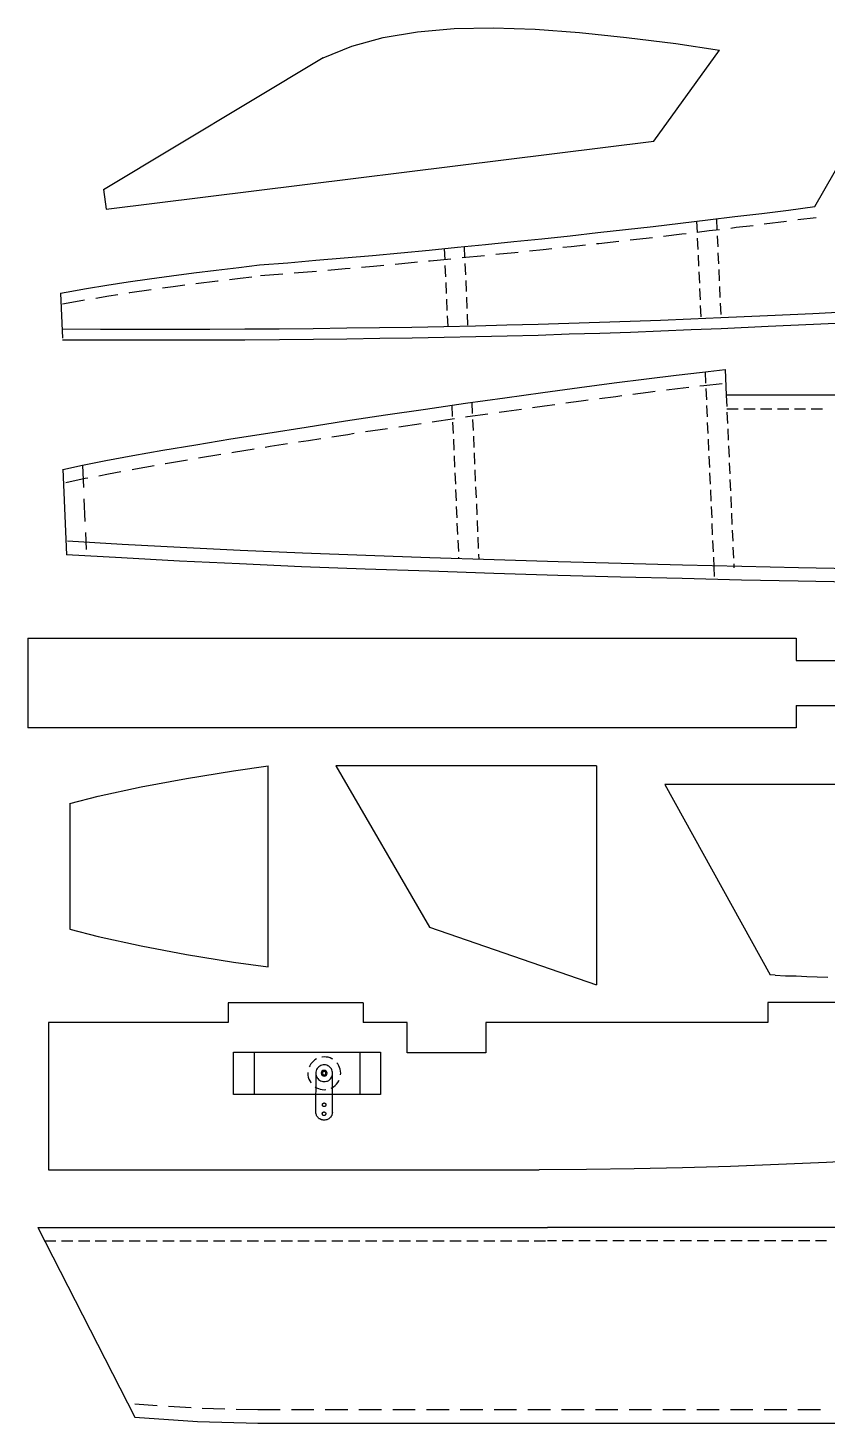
# Model space of a CAD drawing. Header units: feet. Extents: x 165 to 14477, y 395 to 10932.
# Drawn here: x 221 to 3180, y 5689 to 10857 of the extents above; entities that cross this region are included whole.
import ezdxf

# ---------------------------------------------------------------- set-up
doc = ezdxf.new("R2010")
doc.units = ezdxf.units.FT
doc.header["$MEASUREMENT"] = 0

msp = doc.modelspace()

# ---------------------------------------------------------------- linework, layer by layer
at = {"color": 7}
for p, q in [((1663.1, 10842.3), (1798.7, 10854)), ((1798.7, 10854), (1944.2, 10856.8)), ((1944.2, 10856.8), (2099.8, 10851.8)), ((2099.8, 10851.8), (2263.8, 10840.1)), ((1420.8, 10789), (1536.9, 10820.6)), ((1536.9, 10820.6), (1663.1, 10842.3)), ((2263.8, 10840.1), (2437.7, 10821.7)), ((2437.7, 10821.7), (2620, 10798.4)), ((1314.7, 10745.6), (1420.8, 10789)), ((2538.8, 10437.8), (2782.2, 10774.5)), ((2620, 10798.4), (2782.2, 10774.5)), ((501.1, 10258.3), (1314.7, 10746.7)), ((3134.5, 10194.9), (3282.3, 10453.9)), ((511.1, 10186), (2538.8, 10437.8)), ((501.1, 10258.3), (511.1, 10186)), ((2938.4, 10169.9), (3037.3, 10182.2)), ((3037.3, 10182.2), (3134.5, 10194.9)), ((2536.6, 10121.6), (2637.7, 10133.8)), ((2637.7, 10133.8), (2738.9, 10145.5)), ((2696.6, 10140.5), (2698.9, 10098.8)), ((2738.9, 10145.5), (2838.9, 10157.7)), ((2770.5, 10149.4), (2772.2, 10107.7)), ((2838.9, 10157.7), (2938.4, 10169.9)), ((2124.3, 10076), (2228.2, 10087.1)), ((2228.2, 10087.1), (2331, 10098.8)), ((2331, 10098.8), (2433.8, 10109.9)), ((2433.8, 10109.9), (2536.6, 10121.6)), ((2699.4, 10078.2), (2701.6, 10036.6)), ((2773.3, 10087.1), (2775, 10045.5)), ((1601.9, 10024.3), (1706.4, 10033.8)), ((1706.4, 10033.8), (1811.4, 10044.3)), ((1762.5, 10039.3), (1764.2, 9997.7)), ((1811.4, 10044.3), (1915.9, 10054.9)), ((1836.4, 10046.6), (1838.1, 10004.9)), ((1915.9, 10054.9), (2020.4, 10065.5)), ((2020.4, 10065.5), (2124.3, 10076)), ((1002.4, 9969.9), (1079, 9978.8)), ((1079, 9978.8), (1183, 9987.1)), ((1183, 9987.1), (1287.4, 9996)), ((1287.4, 9996), (1392.5, 10004.9)), ((1392.5, 10004.9), (1496.9, 10014.3)), ((1496.9, 10014.3), (1601.9, 10024.3)), ((1765.3, 9977.1), (1767, 9935.4)), ((1839.2, 9984.3), (1840.9, 9942.7)), ((2702.2, 10015.5), (2704.4, 9973.8)), ((2776.1, 10024.3), (2777.8, 9982.7)), ((592.3, 9916), (671.7, 9927.7)), ((671.7, 9927.7), (752.9, 9938.8)), ((752.9, 9938.8), (835.1, 9949.3)), ((835.1, 9949.3), (918.5, 9959.9)), ((918.5, 9959.9), (1002.4, 9969.9)), ((1842, 9921.5), (1843.7, 9880.4)), ((2705, 9953.2), (2707.2, 9911.5)), ((2778.9, 9962.1), (2780.5, 9920.4)), ((341.7, 9873.8), (362.8, 9877.6)), ((341.7, 9873.8), (348.9, 9707.6)), ((362.8, 9877.6), (437.8, 9891)), ((437.8, 9891), (513.9, 9903.8)), ((513.9, 9903.8), (592.3, 9916)), ((1768.1, 9914.3), (1769.8, 9873.2)), ((2707.8, 9891), (2710, 9849.3)), ((2781.7, 9899.3), (2783.3, 9858.2)), ((1770.9, 9852.1), (1772.5, 9810.4)), ((1844.8, 9859.3), (1846.4, 9817.6)), ((2710.5, 9828.2), (2712.8, 9786.5)), ((2784.4, 9837.1), (2786.1, 9795.4)), ((1773.6, 9789.8), (1775.3, 9751.5)), ((1847.6, 9797.1), (1849.2, 9755.4)), ((3129.5, 9759.3), (3291.8, 9767.1)), ((1879.8, 9713.7), (1995.9, 9716.5)), ((1995.9, 9716.5), (2110.9, 9719.3)), ((2110.9, 9719.3), (2225.4, 9723.2)), ((2225.4, 9723.2), (2338.8, 9726.5)), ((2338.8, 9726.5), (2451.6, 9730.4)), ((2451.6, 9730.4), (2564.4, 9734.8)), ((2564.4, 9734.8), (2676.6, 9739.3)), ((2676.6, 9739.3), (2788.3, 9743.7)), ((2788.3, 9743.7), (2961.7, 9751.5)), ((2961.7, 9751.5), (3129.5, 9759.3)), ((348.9, 9702), (489.5, 9701.5)), ((489.5, 9701.5), (894.6, 9701.5)), ((894.6, 9701.5), (1024.6, 9702)), ((1024.6, 9702), (1152.4, 9702.6)), ((1152.4, 9702.6), (1278, 9703.7)), ((1278, 9703.7), (1401.9, 9705.4)), ((1401.9, 9705.4), (1523.6, 9707.1)), ((1523.6, 9707.1), (1643.6, 9708.7)), ((1643.6, 9708.7), (1762.5, 9710.9)), ((1762.5, 9710.9), (1879.8, 9713.7)), ((2511.6, 9557), (2621.1, 9570.4)), ((2621.1, 9570.4), (2718.3, 9582)), ((2718.3, 9582), (2802.8, 9591.5)), ((2728.9, 9583.1), (2730.5, 9541.5)), ((2802.8, 9591.5), (2806.7, 9496.4)), ((2127.6, 9506.4), (2263.2, 9524.8)), ((2263.2, 9524.8), (2392.1, 9542)), ((2392.1, 9542), (2511.6, 9557)), ((2731.6, 9520.9), (2733.3, 9479.2)), ((1693.6, 9444.8), (1841.4, 9466.4)), ((1790.9, 9459.2), (1792.5, 9417.5)), ((1841.4, 9466.4), (1986.5, 9487)), ((1864.8, 9469.8), (1866.4, 9428.1)), ((1986.5, 9487), (2127.6, 9506.4)), ((2733.9, 9458.1), (2736.1, 9416.4)), ((2806.7, 9496.4), (2808.9, 9454.8)), ((3394.6, 9496.4), (2806.7, 9496.4)), ((1396.9, 9400.9), (1545.3, 9423.1)), ((1545.3, 9423.1), (1693.6, 9444.8)), ((1867.6, 9407), (1869.2, 9365.3)), ((2809.4, 9433.7), (2811.7, 9392)), ((972.4, 9334.7), (1109.1, 9356.4)), ((1109.1, 9356.4), (1251.3, 9378.6)), ((1251.3, 9378.6), (1396.9, 9400.9)), ((1793.7, 9396.4), (1795.3, 9354.7)), ((2736.6, 9395.9), (2738.9, 9354.2)), ((2812.2, 9371.4), (2814.4, 9329.7)), ((721.2, 9292.5), (842.3, 9313.1)), ((842.3, 9313.1), (972.4, 9334.7)), ((1796.4, 9334.2), (1798.1, 9292.5)), ((1870.3, 9344.7), (1872, 9303.1)), ((2739.4, 9333.1), (2741.6, 9292)), ((2815, 9309.2), (2817.2, 9267.5)), ((422.8, 9236.9), (509.5, 9254.2)), ((509.5, 9254.2), (609.5, 9273.1)), ((609.5, 9273.1), (721.2, 9292.5)), ((1799.2, 9271.4), (1800.9, 9230.3)), ((1873.1, 9282.5), (1874.8, 9240.8)), ((2742.2, 9270.8), (2744.4, 9229.2)), ((350.6, 9221.4), (422.8, 9236.9)), ((350.6, 9221.9), (364.4, 8905.8)), ((1802, 9209.2), (1803.7, 9167.5)), ((1875.9, 9219.7), (1877.6, 9178)), ((2745, 9208.6), (2747.2, 9166.9)), ((2817.8, 9246.4), (2820, 9204.7)), ((1804.8, 9146.9), (1806.4, 9105.2)), ((1878.7, 9157.5), (1880.3, 9115.8)), ((2820.6, 9184.2), (2822.2, 9142.5)), ((1881.5, 9094.7), (1883.1, 9053)), ((2747.8, 9145.8), (2750, 9104.1)), ((2823.3, 9121.4), (2825, 9079.7)), ((1807, 9084.1), (1809.2, 9042.5)), ((2750.5, 9083.6), (2752.8, 9041.9)), ((2826.1, 9059.1), (2827.8, 9017.4)), ((1809.8, 9021.9), (1812, 8980.2)), ((1884.2, 9032.5), (1885.9, 8990.8)), ((2753.3, 9021.3), (2755, 8979.7)), ((2828.9, 8996.9), (2830.6, 8955.2)), ((1812.5, 8959.7), (1814.8, 8918)), ((1887, 8970.2), (1888.7, 8928.5)), ((2756.1, 8958.5), (2757.8, 8916.9)), ((567.3, 8893.5), (364.4, 8905.8)), ((781.8, 8881.9), (567.3, 8893.5)), ((1815.3, 8896.9), (1815.9, 8890.2)), ((1889.2, 8907.4), (1890.3, 8887.4)), ((2758.9, 8896.3), (2760.5, 8859.1)), ((2831.7, 8934.1), (2833.3, 8892.4)), ((1004.6, 8871.3), (781.8, 8881.9)), ((1234.6, 8861.3), (1004.6, 8871.3)), ((1469.7, 8852.4), (1234.6, 8861.3)), ((1707.5, 8844.1), (1469.7, 8852.4)), ((1945.9, 8836.3), (1707.5, 8844.1)), ((2182.6, 8829.1), (1945.9, 8836.3)), ((2834.4, 8871.9), (2835, 8857.4)), ((2415.5, 8823), (2182.6, 8829.1)), ((2643.3, 8817.4), (2415.5, 8823)), ((2862.8, 8811.8), (2643.3, 8817.4)), ((3072.8, 8807.4), (2862.8, 8811.8)), ((3270.7, 8803.5), (3072.8, 8807.4)), ((221.1, 8596.8), (221.1, 8263.9)), ((221.1, 8596.8), (3065.6, 8596.8)), ((3065.6, 8596.8), (3065.6, 8514)), ((3065.6, 8514), (3231.8, 8514)), ((3065.6, 8347.3), (3065.6, 8263.9)), ((3065.6, 8347.3), (3231.8, 8347.3)), ((3065.6, 8263.9), (221.1, 8263.9)), ((981.8, 8105.6), (1110.2, 8123.4)), ((1110.2, 7379.3), (1110.2, 8123.4)), ((2326, 8123.9), (1360.8, 8123.9)), ((1360.8, 8123.9), (1708.1, 7526.6)), ((2326, 8123.9), (2326, 7312.6)), ((640.6, 8046.1), (807.9, 8077.2)), ((807.9, 8077.2), (981.8, 8105.6)), ((376.7, 7984.4), (481.1, 8011.1)), ((481.1, 8011.1), (640.6, 8046.1)), ((3745.2, 8054.5), (2578.8, 8054.5)), ((2578.8, 8054.5), (2969.5, 7349.3)), ((376.7, 7984.4), (376.7, 7518.2)), ((376.7, 7518.2), (481.1, 7491.5)), ((1708.1, 7526.6), (2326, 7312.6)), ((481.1, 7491.5), (640.6, 7456.5)), ((640.6, 7456.5), (807.9, 7425.4)), ((807.9, 7425.4), (981.8, 7397.1)), ((981.8, 7397.1), (1110.2, 7379.3)), ((2988.4, 7348.2), (2969.5, 7349.3)), ((2988.4, 7348.2), (3026.7, 7346.5)), ((3026.7, 7346.5), (3065.1, 7345.4)), ((3065.1, 7345.4), (3104.5, 7343.7)), ((3104.5, 7343.7), (3143.4, 7342.1)), ((3143.4, 7342.1), (3183.4, 7341)), ((1462.5, 7246.5), (962.9, 7246.5)), ((962.9, 7246.5), (962.9, 7173.1)), ((1462.5, 7246.5), (1462.5, 7173.1)), ((3294, 7247.6), (2961.1, 7247.6)), ((2961.1, 7247.6), (2961.1, 7173.1)), ((296.7, 7173.1), (296.7, 6628)), ((962.9, 7173.1), (296.7, 7173.1)), ((1625.3, 7173.1), (1462.5, 7173.1)), ((1625.3, 7061.4), (1625.3, 7173.1)), ((2961.1, 7173.1), (1916.5, 7173.1)), ((1916.5, 7173.1), (1916.5, 7061.4)), ((1916.5, 7061.4), (1625.3, 7061.4)), ((296.7, 6628), (2113.7, 6628)), ((2289.3, 6628.6), (2113.7, 6628)), ((2466, 6631.4), (2289.3, 6628.6)), ((2644.4, 6635.2), (2466, 6631.4)), ((2822.8, 6640.2), (2644.4, 6635.2)), ((3000.6, 6646.9), (2822.8, 6640.2)), ((3178.4, 6655.2), (3000.6, 6646.9)), ((3354.6, 6664.1), (3178.4, 6655.2)), ((257.8, 6414.1), (2144.3, 6414.1)), ((257.8, 6414.1), (617.3, 5711.1)), ((6741.4, 6414.1), (2144.3, 6414.1)), ((617.3, 5761.2), (700.1, 5755)), ((741.8, 5752.3), (825.1, 5746.7)), ((866.8, 5744.5), (950.1, 5742.3)), ((991.8, 5741.1), (1073.5, 5739.5)), ((1071.8, 5739.5), (1155.2, 5739.5)), ((1196.9, 5739.5), (1280.2, 5739.5)), ((1321.9, 5739.5), (1405.2, 5739.5)), ((1446.9, 5739.5), (1530.3, 5739.5)), ((1571.9, 5739.5), (1655.3, 5739.5)), ((1697, 5739.5), (1780.3, 5739.5)), ((1822, 5739.5), (1905.3, 5739.5)), ((1947, 5739.5), (2030.4, 5739.5)), ((2072.1, 5739.5), (2155.4, 5739.5)), ((2197.1, 5739.5), (2280.4, 5739.5)), ((2322.1, 5739.5), (2405.5, 5739.5)), ((2447.1, 5739.5), (2530.5, 5739.5)), ((2572.2, 5739.5), (2655.5, 5739.5)), ((2697.2, 5739.5), (2780.5, 5739.5)), ((2822.2, 5739.5), (2905.6, 5739.5)), ((2947.2, 5739.5), (3030.6, 5739.5)), ((3072.3, 5739.5), (3155.6, 5739.5)), ((617.3, 5711.1), (849, 5695)), ((849, 5695), (1073.5, 5689.5)), ((1071.8, 5689.5), (4446.5, 5689.5))]:
    msp.add_line(p, q, dxfattribs=at)
at = {"color": 82}
for p, q in [((2947.2, 10131), (3030, 10141)), ((3071.7, 10146.6), (3139.5, 10154.9)), ((2451, 10071.6), (2533.8, 10081)), ((2574.9, 10086), (2642.7, 10093.8)), ((2642.7, 10093.8), (2657.7, 10095.5)), ((2699.4, 10100.5), (2743.9, 10106)), ((2743.9, 10106), (2782.2, 10110.5)), ((2823.3, 10115.5), (2843.9, 10118.3)), ((2843.9, 10118.3), (2906.1, 10125.5)), ((1953.7, 10018.2), (2024.3, 10025.5)), ((2024.3, 10025.5), (2036.5, 10026.6)), ((2078.2, 10031), (2128.7, 10036.6)), ((2128.7, 10036.6), (2161, 10039.9)), ((2202.1, 10044.3), (2232.1, 10047.7)), ((2232.1, 10047.7), (2285.4, 10053.2)), ((2326.6, 10057.7), (2335.4, 10058.8)), ((2335.4, 10058.8), (2409.3, 10067.1)), ((1455.8, 9970.4), (1500.8, 9974.9)), ((1500.8, 9974.9), (1538.6, 9978.2)), ((1580.3, 9982.1), (1605.3, 9984.3)), ((1605.3, 9984.3), (1663.1, 9989.9)), ((1704.7, 9993.8), (1710.3, 9994.3)), ((1710.3, 9994.3), (1787.5, 10001.6)), ((1829.2, 10006), (1912, 10014.3)), ((967.4, 9925.4), (1007.4, 9930.4)), ((1007.4, 9930.4), (1050.2, 9935.4)), ((1081.8, 9939.3), (1165.2, 9946)), ((1206.9, 9949.3), (1289.7, 9956)), ((1331.3, 9959.9), (1395.8, 9965.4)), ((1395.8, 9965.4), (1414.1, 9967.1)), ((595.6, 9876), (598.4, 9876.5)), ((598.4, 9876.5), (677.3, 9887.6)), ((677.3, 9887.6), (677.8, 9888.2)), ((719, 9893.8), (758.4, 9899.3)), ((758.4, 9899.3), (801.8, 9904.9)), ((842.9, 9910.4), (923.5, 9920.4)), ((923.5, 9920.4), (925.7, 9920.4)), ((348.9, 9834.3), (370, 9838.7)), ((370, 9838.7), (431.1, 9849.3)), ((472.2, 9856), (520.6, 9864.3)), ((520.6, 9864.3), (554.5, 9869.3)), ((2224.3, 9762.6), (2337.7, 9766.5)), ((2337.7, 9766.5), (2450.5, 9770.4)), ((2450.5, 9770.4), (2562.7, 9774.8)), ((2562.7, 9774.8), (2675, 9779.3)), ((2675, 9779.3), (2786.7, 9783.7)), ((2786.7, 9783.7), (2960, 9791)), ((2960, 9791), (3127.3, 9798.7)), ((3127.3, 9798.7), (3289.5, 9807.1)), ((348.9, 9742.1), (489.5, 9741.5)), ((489.5, 9741.5), (894.6, 9741.5)), ((894.6, 9741.5), (1024.6, 9742.1)), ((1024.6, 9742.1), (1151.8, 9742.6)), ((1151.8, 9742.6), (1277.4, 9743.7)), ((1277.4, 9743.7), (1401.3, 9745.4)), ((1401.3, 9745.4), (1523, 9747.1)), ((1523, 9747.1), (1643.1, 9748.7)), ((1643.1, 9748.7), (1761.4, 9750.9)), ((1761.4, 9750.9), (1878.7, 9753.7)), ((1878.7, 9753.7), (1994.8, 9756.5)), ((1994.8, 9756.5), (2109.8, 9759.3)), ((2109.8, 9759.3), (2224.3, 9762.6)), ((2517.2, 9507.6), (2543.8, 9510.9)), ((2584.9, 9515.9), (2626.6, 9520.9)), ((2626.6, 9520.9), (2667.7, 9525.9)), ((2709.4, 9530.9), (2723.9, 9532.6)), ((2723.9, 9532.6), (2792.2, 9539.8)), ((2089.3, 9450.9), (2134.3, 9457)), ((2134.3, 9457), (2172.1, 9462)), ((2213.2, 9467.6), (2269.9, 9475.3)), ((2269.9, 9475.3), (2296, 9478.7)), ((2337.1, 9484.2), (2397.7, 9492)), ((2397.7, 9492), (2419.9, 9494.8)), ((2461, 9500.3), (2517.2, 9507.6)), ((1718.1, 9398.1), (1800.3, 9409.8)), ((1841.4, 9415.9), (1848.7, 9417)), ((1848.7, 9417), (1924.2, 9427.5)), ((1965.4, 9433.7), (1993.7, 9437.5)), ((1993.7, 9437.5), (2048.2, 9444.8)), ((2808.9, 9446.4), (2850.6, 9446.4)), ((2871.7, 9446.4), (2913.4, 9446.4)), ((2933.9, 9446.4), (2975.6, 9446.4)), ((2996.7, 9446.4), (3038.4, 9446.4)), ((3058.9, 9446.4), (3100.6, 9446.4)), ((3121.7, 9446.4), (3163.4, 9446.4)), ((1405.2, 9351.4), (1429.1, 9355.3)), ((1470.8, 9361.4), (1553, 9373.6)), ((1594.2, 9379.8), (1677, 9392)), ((1099.6, 9304.2), (1117.9, 9307.5)), ((1117.9, 9307.5), (1182.4, 9317.5)), ((1223.5, 9323.6), (1259.6, 9329.2)), ((1259.6, 9329.2), (1305.8, 9336.4)), ((1346.9, 9342.5), (1405.2, 9351.4)), ((730.6, 9243.6), (811.8, 9257.5)), ((852.9, 9264.2), (935.1, 9278.1)), ((976.2, 9284.7), (981.8, 9285.3)), ((981.8, 9285.3), (1058.5, 9297.5)), ((422.8, 9237.5), (426.7, 9154.1)), ((483.9, 9198), (520, 9205.3)), ((520, 9205.3), (565.6, 9214.2)), ((606.7, 9221.4), (619.5, 9223.6)), ((619.5, 9223.6), (689, 9235.8)), ((729.5, 9243.1), (730.6, 9243.6)), ((361.7, 9173), (433.3, 9188.6)), ((433.3, 9188.6), (442.8, 9190.3)), ((428.3, 9112.5), (432.2, 9029.1)), ((570.6, 8943), (367.2, 8955.2)), ((433.9, 8987.4), (436.7, 8925.2)), ((784.5, 8931.9), (570.6, 8943)), ((1007.4, 8921.3), (784.5, 8931.9)), ((1237.4, 8911.3), (1007.4, 8921.3)), ((1471.9, 8902.4), (1237.4, 8911.3)), ((1709.7, 8894.1), (1471.9, 8902.4)), ((1947.6, 8886.3), (1709.7, 8894.1)), ((2184.3, 8879.1), (1947.6, 8886.3)), ((2417.1, 8873), (2184.3, 8879.1)), ((2644.4, 8867.4), (2417.1, 8873)), ((2863.9, 8861.9), (2644.4, 8867.4)), ((3073.9, 8857.4), (2863.9, 8861.9)), ((3271.2, 8853.5), (3073.9, 8857.4)), ((283.3, 6364.1), (325, 6364.1)), ((345.6, 6364.1), (387.2, 6364.1)), ((408.3, 6364.1), (450, 6364.1)), ((470.6, 6364.1), (512.3, 6364.1)), ((533.4, 6364.1), (575, 6364.1)), ((595.6, 6364.1), (637.3, 6364.1)), ((658.4, 6364.1), (700.1, 6364.1)), ((720.6, 6364.1), (762.3, 6364.1)), ((783.4, 6364.1), (825.1, 6364.1)), ((845.7, 6364.1), (887.3, 6364.1)), ((908.5, 6364.1), (950.1, 6364.1)), ((970.7, 6364.1), (1012.4, 6364.1)), ((1033.5, 6364.1), (1075.2, 6364.1)), ((1095.7, 6364.1), (1137.4, 6364.1)), ((1158.5, 6364.1), (1200.2, 6364.1)), ((1220.7, 6364.1), (1262.4, 6364.1)), ((1283.5, 6364.1), (1325.2, 6364.1)), ((1345.8, 6364.1), (1387.5, 6364.1)), ((1408.6, 6364.1), (1450.2, 6364.1)), ((1470.8, 6364.1), (1512.5, 6364.1)), ((1533.6, 6364.1), (1575.3, 6364.1)), ((1595.8, 6364.1), (1637.5, 6364.1)), ((1658.6, 6364.1), (1700.3, 6364.1)), ((1720.9, 6364.1), (1762.5, 6364.1)), ((1783.7, 6364.1), (1825.3, 6364.1)), ((1845.9, 6364.1), (1887.6, 6364.1)), ((1908.7, 6364.1), (1950.4, 6364.1)), ((1970.9, 6364.1), (2012.6, 6364.1)), ((2033.7, 6364.1), (2075.4, 6364.1)), ((2095.9, 6364.1), (2137.6, 6364.1)), ((2178.2, 6364.1), (2144.3, 6364.1)), ((2240.4, 6364.1), (2198.7, 6364.1)), ((2303.2, 6364.1), (2261.5, 6364.1)), ((2365.5, 6364.1), (2323.8, 6364.1)), ((2428.2, 6364.1), (2386.6, 6364.1)), ((2490.5, 6364.1), (2448.8, 6364.1)), ((2553.3, 6364.1), (2511.6, 6364.1)), ((2615.5, 6364.1), (2573.8, 6364.1)), ((2678.3, 6364.1), (2636.6, 6364.1)), ((2740.5, 6364.1), (2698.9, 6364.1)), ((2803.3, 6364.1), (2761.7, 6364.1)), ((2865.6, 6364.1), (2823.9, 6364.1)), ((2928.4, 6364.1), (2886.7, 6364.1)), ((2990.6, 6364.1), (2948.9, 6364.1)), ((3053.4, 6364.1), (3011.7, 6364.1)), ((3115.6, 6364.1), (3073.9, 6364.1)), ((3178.4, 6364.1), (3136.7, 6364.1))]:
    msp.add_line(p, q, dxfattribs=at)
at = {"color": 1}
msp.add_line((2760.5, 8859.1), (2762.2, 8824.6), dxfattribs=at)
at = {"color": 5}
for p, q in [((981.8, 7063.1), (1526.9, 7063.1)), ((981.8, 6907), (981.8, 7063.1)), ((1060.2, 6907), (1060.2, 7063.1)), ((1278, 7030.3), (1273, 7025.3)), ((1283.5, 7034.8), (1278, 7030.3)), ((1289.7, 7038.7), (1283.5, 7034.8)), ((1310.8, 7045.3), (1309.7, 7045.3)), ((1318, 7045.9), (1310.8, 7045.3)), ((1325.8, 7045.3), (1318, 7045.9)), ((1333, 7044.2), (1325.8, 7045.3)), ((1339.7, 7042), (1333, 7044.2)), ((1346.3, 7038.7), (1339.7, 7042)), ((1349.7, 7037), (1346.3, 7038.7)), ((1450.2, 7063.1), (1450.2, 6907)), ((1526.9, 7063.1), (1526.9, 6907)), ((1257.4, 6988.1), (1257.4, 6985.3)), ((1257.4, 6985.3), (1258, 6977.5)), ((1258, 6977.5), (1259.1, 6970.3)), ((1264.6, 7013.1), (1262.4, 7008.7)), ((1268, 7019.8), (1264.6, 7013.1)), ((1273, 7025.3), (1268, 7019.8)), ((1287.4, 6989.8), (1286.9, 6985.3)), ((1286.9, 6985.3), (1287.4, 6980.9)), ((1288.5, 6994.2), (1287.4, 6989.8)), ((1287.4, 6839.7), (1288, 6988.1)), ((1287.4, 6980.9), (1288, 6977)), ((1288, 6977), (1289.7, 6972.5)), ((1290.2, 6998.7), (1288.5, 6994.2)), ((1292.4, 7002.5), (1290.2, 6998.7)), ((1295.2, 7005.9), (1292.4, 7002.5)), ((1298, 7008.7), (1295.2, 7005.9)), ((1301.9, 7011.4), (1298, 7008.7)), ((1305.8, 7013.7), (1301.9, 7011.4)), ((1309.7, 7015.3), (1305.8, 7013.7)), ((1307.5, 6989.5), (1306.9, 6985.3)), ((1309.4, 6992.8), (1307.5, 6989.5)), ((1313.4, 6995.1), (1309.4, 6992.8)), ((1314.1, 7015.9), (1309.7, 7015.3)), ((1318, 6995.9), (1313.4, 6995.1)), ((1318.5, 7016.4), (1314.1, 7015.9)), ((1322.3, 6995.2), (1318, 6995.9)), ((1323, 7015.9), (1318.5, 7016.4)), ((1325.7, 6993.4), (1322.3, 6995.2)), ((1327.4, 7014.8), (1323, 7015.9)), ((1328.2, 6989.5), (1325.7, 6993.4)), ((1331.3, 7013.1), (1327.4, 7014.8)), ((1329.1, 6985.3), (1328.2, 6989.5)), ((1335.2, 7010.9), (1331.3, 7013.1)), ((1339.1, 7008.1), (1335.2, 7010.9)), ((1341.9, 7005.3), (1339.1, 7008.1)), ((1344.7, 7001.4), (1341.9, 7005.3)), ((1346.9, 6997.5), (1344.7, 7001.4)), ((1346.3, 6971.4), (1348, 6975.9)), ((1348, 6993.1), (1346.9, 6997.5)), ((1349.1, 6989.2), (1348, 6993.1)), ((1348, 6975.9), (1349.1, 6980.3)), ((1348.6, 6839.2), (1349.1, 6987.5)), ((1349.1, 6980.3), (1349.1, 6989.2)), ((1368, 7019.8), (1365.2, 7023.7)), ((1371.9, 7013.1), (1368, 7019.8)), ((1375.2, 7006.4), (1371.9, 7013.1)), ((1376.9, 6999.8), (1375.2, 7006.4)), ((1378.6, 6992.5), (1376.9, 6999.8)), ((1379.1, 6985.3), (1378.6, 6992.5)), ((1378.6, 6978.7), (1379.1, 6985.3)), ((1259.1, 6970.3), (1261.3, 6963.6)), ((1261.3, 6963.6), (1264.6, 6957)), ((1264.6, 6957), (1268, 6950.3)), ((1268, 6950.3), (1269.6, 6949.2)), ((1284.1, 6934.8), (1290.2, 6931.4)), ((1289.7, 6972.5), (1291.9, 6968.7)), ((1290.2, 6931.4), (1296.9, 6928.1)), ((1291.9, 6968.7), (1294.1, 6965.3)), ((1294.1, 6965.3), (1297.4, 6962)), ((1296.9, 6928.1), (1303.5, 6925.9)), ((1297.4, 6962), (1300.8, 6959.2)), ((1300.8, 6959.2), (1304.7, 6957)), ((1303.5, 6925.9), (1310.8, 6924.8)), ((1304.7, 6957), (1309.1, 6955.3)), ((1309.1, 6955.3), (1313.5, 6954.2)), ((1310.8, 6924.8), (1318, 6924.2)), ((1313.5, 6954.2), (1321.9, 6954.2)), ((1318, 6924.2), (1324.1, 6924.8)), ((1321.9, 6954.2), (1326.3, 6955.3)), ((1326.3, 6955.3), (1330.8, 6956.4)), ((1330.8, 6956.4), (1334.7, 6958.6)), ((1334.7, 6958.6), (1338, 6961.4)), ((1338, 6961.4), (1341.3, 6964.2)), ((1341.3, 6964.2), (1344.1, 6968.1)), ((1344.1, 6968.1), (1346.3, 6971.4)), ((1344.1, 6930.3), (1346.3, 6931.4)), ((1346.3, 6931.4), (1352.4, 6935.3)), ((1352.4, 6935.3), (1358.6, 6939.8)), ((1358.6, 6939.8), (1363.6, 6944.8)), ((1363.6, 6944.8), (1368, 6950.3)), ((1368, 6950.3), (1371.9, 6957)), ((1371.9, 6957), (1373, 6958.6)), ((1526.9, 6907), (981.8, 6907)), ((1311.9, 6872), (1312.4, 6872.5)), ((1312.4, 6872.5), (1313, 6873.1)), ((1313, 6873.1), (1313.5, 6873.6)), ((1313.5, 6873.6), (1314.1, 6873.6)), ((1314.1, 6873.6), (1314.7, 6874.2)), ((1314.7, 6874.2), (1315.2, 6874.7)), ((1315.2, 6874.7), (1316.3, 6874.7)), ((1316.3, 6874.7), (1316.9, 6875.3)), ((1316.9, 6875.3), (1318.5, 6875.3)), ((1318.5, 6875.3), (1319.1, 6874.7)), ((1319.1, 6874.7), (1320.8, 6874.7)), ((1320.8, 6874.7), (1321.3, 6874.2)), ((1321.3, 6874.2), (1321.9, 6873.6)), ((1321.9, 6873.6), (1322.4, 6873.6)), ((1322.4, 6873.6), (1323, 6873.1)), ((1323, 6873.1), (1323, 6872.5)), ((1323, 6872.5), (1323.5, 6872)), ((1287.4, 6837), (1287.4, 6839.7)), ((1288, 6833.6), (1287.4, 6837)), ((1289.1, 6830.8), (1288, 6833.6)), ((1290.2, 6828.6), (1289.1, 6830.8)), ((1291.3, 6825.8), (1290.2, 6828.6)), ((1293, 6823.6), (1291.3, 6825.8)), ((1295.2, 6820.8), (1293, 6823.6)), ((1297.4, 6819.2), (1295.2, 6820.8)), ((1310.8, 6835.8), (1311.3, 6836.4)), ((1310.8, 6835.3), (1310.8, 6835.8)), ((1310.8, 6834.7), (1310.8, 6835.3)), ((1311.3, 6833.6), (1310.8, 6834.7)), ((1311.3, 6870.9), (1311.9, 6871.4)), ((1311.3, 6868.6), (1311.3, 6870.9)), ((1311.3, 6866.4), (1311.3, 6868.6)), ((1311.9, 6865.8), (1311.3, 6866.4)), ((1311.3, 6838.1), (1311.9, 6838.6)), ((1311.3, 6836.4), (1311.3, 6838.1)), ((1311.3, 6832.5), (1311.3, 6833.6)), ((1311.9, 6832), (1311.3, 6832.5)), ((1311.9, 6871.4), (1311.9, 6872)), ((1311.9, 6865.3), (1311.9, 6865.8)), ((1312.4, 6864.7), (1311.9, 6865.3)), ((1311.9, 6838.6), (1312.4, 6839.2)), ((1312.4, 6831.4), (1311.9, 6832)), ((1313, 6864.2), (1312.4, 6864.7)), ((1312.4, 6839.2), (1313, 6839.7)), ((1312.4, 6830.8), (1312.4, 6831.4)), ((1313, 6830.3), (1312.4, 6830.8)), ((1313.5, 6863.6), (1313, 6864.2)), ((1313, 6840.3), (1313.5, 6840.8)), ((1313, 6839.7), (1313, 6840.3)), ((1313.5, 6829.7), (1313, 6830.3)), ((1314.1, 6863.1), (1313.5, 6863.6)), ((1313.5, 6840.8), (1314.1, 6840.8)), ((1314.1, 6829.2), (1313.5, 6829.7)), ((1314.7, 6862.5), (1314.1, 6863.1)), ((1314.1, 6840.8), (1315.2, 6841.4)), ((1314.7, 6829.2), (1314.1, 6829.2)), ((1315.2, 6862.5), (1314.7, 6862.5)), ((1315.8, 6828.6), (1314.7, 6829.2)), ((1315.8, 6862), (1315.2, 6862.5)), ((1315.2, 6841.4), (1315.8, 6841.4)), ((1319.7, 6862), (1315.8, 6862)), ((1315.8, 6841.4), (1316.3, 6842)), ((1319.7, 6828.6), (1315.8, 6828.6)), ((1316.3, 6842), (1319.1, 6842)), ((1319.1, 6842), (1319.7, 6841.4)), ((1320.2, 6862.5), (1319.7, 6862)), ((1319.7, 6841.4), (1320.2, 6841.4)), ((1320.2, 6829.2), (1319.7, 6828.6)), ((1321.3, 6862.5), (1320.2, 6862.5)), ((1320.2, 6841.4), (1320.8, 6840.8)), ((1320.8, 6829.2), (1320.2, 6829.2)), ((1320.8, 6840.8), (1321.3, 6840.3)), ((1321.3, 6829.7), (1320.8, 6829.2)), ((1321.9, 6863.1), (1321.3, 6862.5)), ((1321.3, 6840.3), (1321.9, 6840.3)), ((1321.9, 6830.3), (1321.3, 6829.7)), ((1322.4, 6863.6), (1321.9, 6863.1)), ((1321.9, 6840.3), (1322.4, 6839.7)), ((1322.4, 6830.8), (1321.9, 6830.3)), ((1323, 6864.7), (1322.4, 6864.2)), ((1322.4, 6864.2), (1322.4, 6863.6)), ((1322.4, 6839.7), (1323, 6839.2)), ((1323, 6831.4), (1322.4, 6830.8)), ((1323.5, 6865.3), (1323, 6864.7)), ((1323, 6839.2), (1323.5, 6838.6)), ((1323.5, 6832), (1323, 6831.4)), ((1323.5, 6872), (1324.1, 6871.4)), ((1324.1, 6865.8), (1323.5, 6865.3)), ((1323.5, 6838.6), (1323.5, 6838.1)), ((1323.5, 6838.1), (1324.1, 6837)), ((1324.1, 6833.1), (1323.5, 6832.5)), ((1323.5, 6832.5), (1323.5, 6832)), ((1324.1, 6871.4), (1324.1, 6869.7)), ((1324.1, 6869.7), (1324.7, 6869.2)), ((1324.7, 6867.5), (1324.1, 6867)), ((1324.1, 6867), (1324.1, 6865.8)), ((1324.1, 6837), (1324.1, 6833.1)), ((1324.7, 6869.2), (1324.7, 6867.5)), ((1340.2, 6820.8), (1338, 6819.2)), ((1342.4, 6823.1), (1340.2, 6820.8)), ((1344.1, 6825.8), (1342.4, 6823.1)), ((1345.8, 6828.1), (1344.1, 6825.8)), ((1346.9, 6830.8), (1345.8, 6828.1)), ((1347.4, 6833.6), (1346.9, 6830.8)), ((1348, 6836.4), (1347.4, 6833.6)), ((1348.6, 6839.2), (1348, 6836.4)), ((1299.7, 6816.9), (1297.4, 6819.2)), ((1302.4, 6815.8), (1299.7, 6816.9)), ((1305.2, 6814.2), (1302.4, 6815.8)), ((1308.5, 6813.1), (1305.2, 6814.2)), ((1311.3, 6812.5), (1308.5, 6813.1)), ((1314.7, 6811.9), (1311.3, 6812.5)), ((1320.8, 6811.9), (1314.7, 6811.9)), ((1324.1, 6812.5), (1320.8, 6811.9)), ((1327.4, 6813.1), (1324.1, 6812.5)), ((1330.2, 6814.2), (1327.4, 6813.1)), ((1333, 6815.3), (1330.2, 6814.2)), ((1335.8, 6816.9), (1333, 6815.3)), ((1338, 6819.2), (1335.8, 6816.9))]:
    msp.add_line(p, q, dxfattribs=at)
for radius, start, end in [(11.1, 180, 270), (6.66, 90, 180), (6.67, 180, 270), (6.67, 360, 90), (6.67, 270, 0), (11.1, 270, 0)]:
    msp.add_arc((1318, 6985.3), radius, start, end, dxfattribs=at)

doc.saveas('drawing.dxf')
